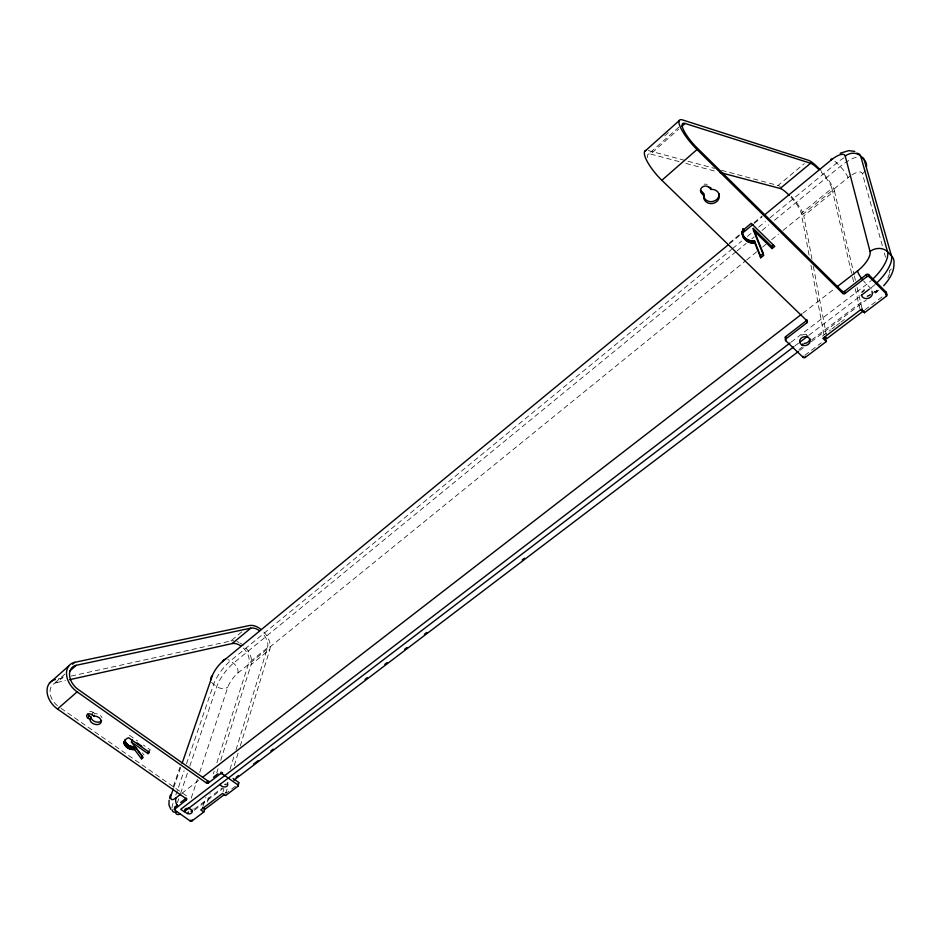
<?xml version="1.0" encoding="UTF-8"?>
<svg xmlns="http://www.w3.org/2000/svg" width="941" height="941" viewBox="0 0 941 941"><rect width="100%" height="100%" fill="white"/><g stroke="black" fill="none" stroke-linecap="round" stroke-linejoin="round"><path stroke-width="0.71" stroke-dasharray="4.71 3.53" d="M225.711 793.557L227.428 787.958M234.274 765.574L238.132 752.976M240.273 745.99L269.832 649.431A16.75 10.351 51 0 0 262.727 630.87M223.099 791.722L223.958 788.923M230.004 769.35L234.309 755.364M236.038 749.765L267.526 647.69A13.703 8.469 51 0 0 261.974 632.752M207.479 802.073L210.114 793.733M216.724 772.914L218.053 768.75M220.688 760.422L251.094 664.628L269.832 649.431M203.115 805.814L205.785 797.486M213.313 773.902L214.207 771.126M216.865 762.798L248.789 662.923L267.526 647.69M191.211 798.121L197.434 779.266M199.715 772.361L227.828 687.142A12.304 3.623 -53.5 0 1 237.85 673.074L745.472 260.928M177.414 802.72L178.766 798.733M180.578 793.404L187.459 773.055M189.8 766.162L216.759 686.577A20.526 5.952 -53.5 0 1 233.462 663.182L736.003 251.753M175.814 795.027L184.13 770.703M186.483 763.821L213.654 684.307A20.549 5.905 -53.4 0 1 230.38 660.911L731.51 249.436M173.297 786.488L179.954 767.233M173.732 787.57L180.672 767.456M92.712 713.16L93.053 712.349A3.505 2.423 19.8 0 0 89.666 711.514M878.812 290.146L874.518 293.674M64.811 674.097L53.884 683.766M678.814 127.176L648.62 154.006M664.781 135.798L668.945 132.081M647.655 157.629A20.69 5.634 49.3 0 1 650.678 154.042L678.767 129.082M57.436 705.738A15.526 11.198 47.6 0 1 50.026 692A15.526 11.198 47.6 0 1 56.86 682.507L63.27 676.814M721.606 170.297L778.031 185.495L804.32 163.64M71.093 676.085L230.827 640.974L242.131 631.576M729.24 243.107L740.555 233.768M754.141 222.57L762.057 216.042M729.498 243.801L740.779 234.509M754.306 223.37L762.198 216.865M732.639 248.506L741.696 241.061M747.354 236.414L751.883 232.698M758.669 227.122L765.468 221.547M769.997 217.83L836.772 162.993A27.795 9.833 -43.3 0 1 844.089 157.747M737.132 250.824L746.189 243.413M751.847 238.779L754.117 236.92M762.045 230.439L768.832 224.875M774.49 220.241L840.172 166.475A27.76 9.904 -43.2 0 1 857.275 157.041M809.072 255.082L801.262 213.336L831.926 188.412A17.585 3.635 50.2 0 0 821.246 172.191M746.613 259.998L756.87 251.67M762.563 247.048L765.986 244.272M771.679 239.649L778.513 234.097M783.077 230.392L848.029 177.661A16.62 6.022 -43.1 0 1 851.017 175.449M811.989 259.14L803.79 215.865L834.455 190.988A21.49 4.446 50.2 0 0 820.752 170.439M148.866 751.189L150.372 749.965L143.42 745.072M181.754 793.404L199.057 780.03M802.885 313.188L835.42 288.028M791.181 342.101L866.673 284.335A31.029 12.598 -42.9 0 0 870.872 280.865M795.051 345.817L798.544 343.159M808.989 335.184L860.109 296.203M194.434 809.025L222.252 787.888M798.897 349.617L802.391 346.97M811.695 339.889L864.097 300.061M873.413 292.992L876.906 290.334A18.549 7.693 -42.7 0 0 879.165 288.487M194.269 810.295L223.44 788.135M799.65 350.534L804.332 346.982M811.354 341.654L866.332 299.897M822.481 336.113L830.562 329.997M831.715 329.115L835.173 326.492M836.326 325.621L839.795 322.998M840.948 322.116L844.406 319.493M804.92 355.216L821.211 342.9M865.097 309.718L883.552 295.768M235.473 786.182L226.405 793.04L223.358 790.887M56.86 682.507L65.411 680.614M58.26 678.908L65.388 677.344M650.678 154.042L680.237 161.899M685.86 163.405L715.419 171.262M648.243 150.536L714.548 168.392M60.989 708.279L187.024 796.274M129.505 735.286L137.621 741.002M93.053 712.349L94.9 713.654A5.834 4.035 19.6 0 1 102.016 717.654M876.906 290.334A12.08 2.694 51 0 1 870.566 288.228L866.673 284.335A12.08 2.694 51 0 1 863.567 280.924M142.385 752.859L144.055 755.07M865.214 170.603A11.174 9.704 -22.3 0 1 862.45 173.791L882.529 246.448M884.352 253.035L885.493 257.164M834.455 190.988L854.087 274.643M854.416 276.054L855.416 280.312M857.075 287.405L862.062 308.672M831.926 188.412L852.193 275.725M852.522 277.148L853.852 282.876M855.181 288.605L859.839 308.636M813.353 266.362L826.763 337.054M810.954 265.162L824.14 335.69M806.484 334.631L806.613 335.361M874.777 284.77A30.994 12.668 -42.8 0 1 870.566 288.228M171.98 807.978A22.843 6.952 -55.1 0 1 173.085 803.014A8.822 5.975 16.6 0 1 170.862 800.885M889.445 272.855A18.549 7.693 -42.7 0 0 889.292 270.89A12.574 10.586 -17.5 0 0 891.797 268.385M889.28 273.984A18.549 7.693 -42.7 0 1 887.822 277.877M211.654 682.272A8.069 5.822 17.1 0 0 213.654 684.307L216.759 686.577A8.069 5.822 17 0 0 227.828 687.142M237.85 673.074A8.022 5.128 51.3 0 0 233.462 663.182L230.38 660.911A8.034 5.14 51.1 0 0 227.898 659.57M852.005 174.814A16.62 6.022 -43.1 0 1 862.45 173.791M848.029 177.661A10.492 2.047 50.2 0 0 840.172 166.475L836.772 162.993A10.504 2.058 50.2 0 0 834.244 160.652M193.011 808.731A3.917 2.647 16.3 0 1 193.011 809.578M230.827 640.974A16.597 10.48 51 0 1 233.697 640.809M236.838 641.515A16.597 10.48 51 0 1 238.99 642.444M240.061 643.032A16.597 10.48 51 0 1 243.178 645.267M246.001 648.102A16.597 10.48 51 0 1 251.094 664.628M243.378 648.043A13.574 8.575 51 0 1 248.789 662.923M704.115 184.26A4.74 4.27 -13.2 0 1 707.314 184.554M801.697 335.29A5.317 4.458 -11 0 1 807.919 335.267M778.031 185.495A21.231 4.87 50.2 0 1 780.265 186.494M791.334 196.304A21.231 4.87 50.2 0 1 803.79 215.865M790.91 197.151A17.373 3.976 50.2 0 1 801.262 213.336"/><path stroke-width="1.41" d="M124.047 742.967C124.624 737.015 126.447 746.331 130.176 746.154C133.94 746.142 138.48 749.259 132.222 749.518C125.694 749.342 120.377 740.661 128.552 737.72L149.466 752.412L147.949 753.635L131.422 742.037L132.363 739.602M742.425 234.521L742.226 231.157C741.202 237.944 748.024 244.307 754.706 242.707L760.693 257.81L763.574 255.481L763.304 253.435L753.223 228.369L771.796 246.566L772.091 248.6L774.761 246.436L751.212 223.335L744.637 228.898L742.449 233.168M175.014 807.155L177.402 804.943M169.098 800.226L168.957 804.955L170.744 809.225M202.574 808.107L204.597 809.519L203.809 812.012L200.774 809.895L222.582 793.381L225.64 795.533L238.132 786.1L238.708 782.465L233.074 778.454M238.132 786.1L238.708 782.465M227.675 782.7L227.416 783.535A3.987 2.741 15.7 0 1 225.346 786.899A3.987 2.741 15.7 0 1 220.218 784.688L220.476 783.865M260.716 629.153A16.75 10.351 51 0 0 249.389 625.542L74.751 662.311A19.185 13.562 47.7 0 0 66.54 674.603A19.185 13.562 47.7 0 0 77.127 691.858L206.561 783.088L208.126 783.183L220.57 773.631L221.088 771.985M237.955 784.947L222.147 773.725L222.535 772.479M208.126 783.183L208.596 780.865M206.561 783.088L207.361 780.618L78.197 689.471A15.691 11.092 47.7 0 1 69.54 675.356A15.691 11.092 47.7 0 1 76.233 665.299L250.776 628.141A13.703 8.469 51 0 1 259.198 630.458M203.809 812.012L191.741 821.128L190.211 821.023L190.482 820.199M191.741 821.128L192.14 819.87M189.012 808.484L189.282 807.66M187.812 813.636L188.365 811.977M190.211 821.023L174.167 809.636L186.4 799.874L186.33 798.333M186.4 799.874L186.812 798.638M174.379 809.107L175.226 806.613M175.014 808.966L175.297 808.143M169.768 798.474A8.822 5.975 16.6 0 1 171.438 794.204L173.273 788.887M182.095 763.339L212.313 675.767A12.351 3.493 -53.4 0 1 222.417 661.676L728.369 244.731M147.949 753.635L148.866 751.189M134.516 749.518L141.503 758.846L142.432 756.388L135.445 747.072M132.81 749.577L133.751 747.142M133.387 749.601L134.328 747.166M133.681 749.601L134.622 747.154M133.975 749.589L134.904 747.142M134.245 749.554L135.186 747.119M130.423 749.071L131.364 746.636M131.022 749.259L131.963 746.825M131.622 749.412L132.563 746.966M132.222 749.518L133.163 747.072M128.117 748.001L129.07 745.554M128.67 748.307L129.611 745.872M129.235 748.589L130.176 746.154M129.823 748.848L130.764 746.413M126.035 746.484L127 744.049M126.306 746.719L127.258 744.284M126.623 746.978L127.576 744.531M126.953 747.225L127.905 744.778M127.6 747.672L128.552 745.225M124.306 744.178L125.259 741.743M124.494 744.578L125.447 742.143M124.741 745.001L125.694 742.567M125.024 745.413L125.988 742.978M125.388 745.837L126.341 743.402M125.776 746.248L126.741 743.802M124.094 742.378L125.129 739.661M124.083 743.366L125.035 740.932M124.165 743.766L125.129 741.332M93.877 716.066L92.03 714.76A3.517 2.423 19.8 0 0 87.266 714.501A3.517 2.423 19.8 0 0 88.066 718.136L89.913 719.43A5.846 4.035 19.6 0 0 96.253 724.582A5.846 4.035 19.6 0 0 101.134 720.43A5.846 4.035 19.6 0 0 93.877 716.066L94.218 715.254M89.913 719.43L90.948 717.018L89.101 715.725A3.505 2.423 19.8 0 1 87.784 714.09M92.03 714.76L92.371 713.96M88.066 718.136L89.101 715.725M861.98 292.228L864.332 289.957M883.693 285.746C889.186 279.583 894.373 271.949 893.95 263.351A12.574 10.586 -17.5 0 0 891.386 255.646L864.167 159.747A27.76 9.904 -43.2 0 0 861.85 157.182M68.928 665.781L49.532 683.06M679.143 120.695L644.609 151.501M72.586 664.24L74.751 662.311M681.919 126.282L685.083 123.471L810.589 163.252A17.585 3.635 50.2 0 1 818.129 168.91M69.728 671.086L76.233 665.299M785.735 340.701A1.517 1.282 -10.1 0 1 785.911 338.878L806.86 322.787A1.541 1.294 -11.7 0 0 807.06 320.94L661.841 180.284L697.022 149.548L842.783 293.463A1.576 1.329 -14.7 0 0 844.971 293.51L866.92 276.654A1.588 1.341 -16.3 0 1 869.131 276.689L886.693 294.251A1.588 1.317 -16.1 0 1 886.422 296.156L864.45 312.741L861.062 309.401L822.893 338.301L826.269 341.571L805.284 357.415A1.517 1.259 -10.3 0 1 803.167 357.368L785.735 340.701L785.417 338.513A1.517 1.27 -10.2 0 1 785.594 336.702L806.496 320.622A1.529 1.294 -11.8 0 0 806.872 320.211L806.813 319.493M55.401 679.543A18.973 13.692 47.6 0 0 47.062 691.894A18.973 13.692 47.6 0 0 57.495 709.008L77.127 691.858M719.642 172.379L780.171 188.471L810.589 163.252M69.693 679.661L232.192 643.55L250.776 628.141M741.896 233.58L753.176 224.299M764.445 215.007L830.962 160.193A10.504 2.058 50.2 0 1 832.256 159.288M760.693 257.81L760.434 255.764L763.304 253.435M771.796 246.566L773.573 245.131M141.503 758.846L143.138 757.517L131.422 742.037M177.531 806.002A8.928 6.293 54.9 0 1 175.979 797.862L180.59 794.298M202.515 777.348L801.72 314.094M836.584 287.134L857.498 270.961A18.655 7.457 -43 0 0 870.037 251.482L845.241 156.077A16.703 5.822 -43.4 0 0 830.962 160.193M685.083 123.471A20.984 5.176 49.3 0 0 683.684 130.234A20.984 5.176 49.3 0 0 696.905 147.702L842.324 291.345A1.564 1.317 -14.8 0 0 844.512 291.392L866.39 274.549A1.588 1.341 -16.4 0 1 868.602 274.584L886.116 292.122L886.693 294.251M180.684 802.426L186.13 798.227M213.442 777.231L217.959 773.761M790.017 342.995L180.707 809.307L184.189 811.718L793.886 346.711M799.697 342.277L807.837 336.078M861.274 295.309L869.413 289.11M236.156 777.313L238.473 775.549M253.541 764.104L258.175 760.587M270.926 750.894L273.243 749.13M365.026 679.378L367.355 677.602M384.798 664.346L387.139 662.57M404.618 649.278L406.947 647.514M424.438 634.222L426.767 632.446M522.196 559.919L524.513 558.154M233.944 780.16L798.486 351.428M862.062 308.672L862.732 311.506L827.033 338.501L825.104 336.631M224.581 794.416L205.267 809.013L202.68 807.202M870.296 294.709L867.32 296.297M220.57 773.631L222.147 773.725M840.219 153.207L848.758 150.654L854.769 151.383M742.202 232.509C743.025 237.932 749.118 241.955 754.447 240.684L760.434 255.764M224.923 784.453L226.111 784.418M57.495 709.008L186.189 798.756M137.08 742.908L141.797 746.225M824.175 337.748L825.857 339.383L826.269 341.571M700.704 190.211A4.74 4.27 -13.2 0 0 701.563 191.446L703.656 193.481A7.893 7.093 -13.2 0 0 710.867 201.692A7.893 7.093 -13.2 0 0 719.195 193.693M701.563 191.446L701.692 193.376L703.786 195.422A7.916 7.105 -13.1 0 0 710.69 203.632A7.916 7.105 -13.1 0 0 719.383 196.222A7.916 7.105 -13.1 0 0 710.855 189.4L708.702 186.706M753.223 228.369L753.482 230.369L772.091 248.6M860.803 309.601L862.732 311.506M753.482 230.369L763.574 255.481M885.952 294.38L886.422 296.156M868.602 274.584L869.131 276.689M871.931 291.251L872.283 292.663A5.528 4.634 -15.5 0 1 867.837 298.426A5.528 4.634 -15.5 0 1 861.509 295.133M866.39 274.549L866.92 276.654M863.944 310.589L864.45 312.741M844.512 291.392L844.971 293.51M842.324 291.345L842.783 293.463M806.496 320.622L806.86 322.787M806.731 336.09L806.849 336.819M805.108 356.31L805.284 357.415M802.72 343.924L802.955 345.394M802.991 356.263L803.167 357.368M785.594 336.702L785.911 338.878M754.447 240.684L754.706 242.707M754.047 240.767L754.306 242.79M753.647 240.837L753.906 242.86M753.235 240.884L753.482 242.919M752.824 240.92L753.071 242.943M752 240.92L752.247 242.943M751.189 240.861L751.436 242.884M750.389 240.72L750.636 242.743M749.601 240.52L749.836 242.543M748.824 240.261L749.06 242.284M748.06 239.92L748.295 241.943M747.33 239.532L747.566 241.555M746.66 239.096L746.895 241.119M746.013 238.626L746.248 240.649M745.413 238.108L745.637 240.131M744.684 237.414L744.907 239.426M744.319 237.026L744.543 239.038M743.072 228.675L743.296 230.674M743.978 236.614L744.213 238.638M742.884 229.028L743.108 231.027M743.696 236.25L743.919 238.261M743.425 235.862L743.649 237.873M743.037 235.215L743.261 237.226M742.708 234.532L742.931 236.544M742.178 231.839L742.696 235.873M710.702 187.471L710.855 189.4M703.656 193.481L703.786 195.422M175.979 797.862A13.727 4.105 -55 0 1 171.438 794.204M862.085 279.054A12.08 2.694 51 0 1 857.498 270.961M176.496 811.777A22.843 6.952 -55.1 0 1 172.062 809.825M179.978 814.177A22.819 6.999 -55.1 0 1 175.496 812.212M871.884 279.936A31.029 12.598 -42.9 0 0 887.539 251.741L860.721 156.182A27.795 9.833 -43.3 0 0 856.392 153.265M870.037 251.482A12.586 10.61 -17.6 0 1 887.539 251.741L891.386 255.646A30.994 12.668 -42.8 0 1 875.789 283.841M845.241 156.077A11.186 9.728 -22.5 0 1 860.721 156.182L864.167 159.747A11.174 9.704 -22.3 0 1 866.508 166.816M222.417 661.676A8.034 5.14 51.1 0 1 225.511 659.241M210.69 679.931A8.069 5.822 17.1 0 1 212.313 675.767M101.593 720.759A5.834 4.035 19.6 0 1 95.288 721.723A5.834 4.035 19.6 0 1 90.948 717.018M191.94 810.895A3.917 2.647 16.3 0 1 190.976 811.248M232.192 643.55A13.574 8.575 51 0 1 240.625 645.785M697.022 149.548A25.642 6.328 49.3 0 1 680.837 128.176A25.642 6.328 49.3 0 1 682.578 119.93L808.401 160.252A21.49 4.446 50.2 0 1 819.893 169.509M661.841 180.284A25.289 6.893 49.3 0 1 645.938 150.407M701.692 193.376A4.752 4.282 -13.1 0 1 702.068 187.283A4.752 4.282 -13.1 0 1 708.749 187.341M886.116 292.122A1.588 1.317 -16.2 0 1 885.857 294.015M809.825 338.913A5.317 4.458 -11 0 1 804.214 343.418M780.171 188.471A17.373 3.976 50.2 0 1 789.346 195.481M185.189 812.036A3.917 2.647 16.2 0 0 191.835 812.812A3.917 2.647 16.2 0 0 188.212 808.331A3.917 2.647 16.2 0 0 185.189 812.036M801.967 345.006A5.328 4.47 -10.9 0 0 810.201 341.101A5.328 4.47 -10.9 0 0 802.555 337.207A5.328 4.47 -10.9 0 0 801.967 345.006"/></g></svg>
